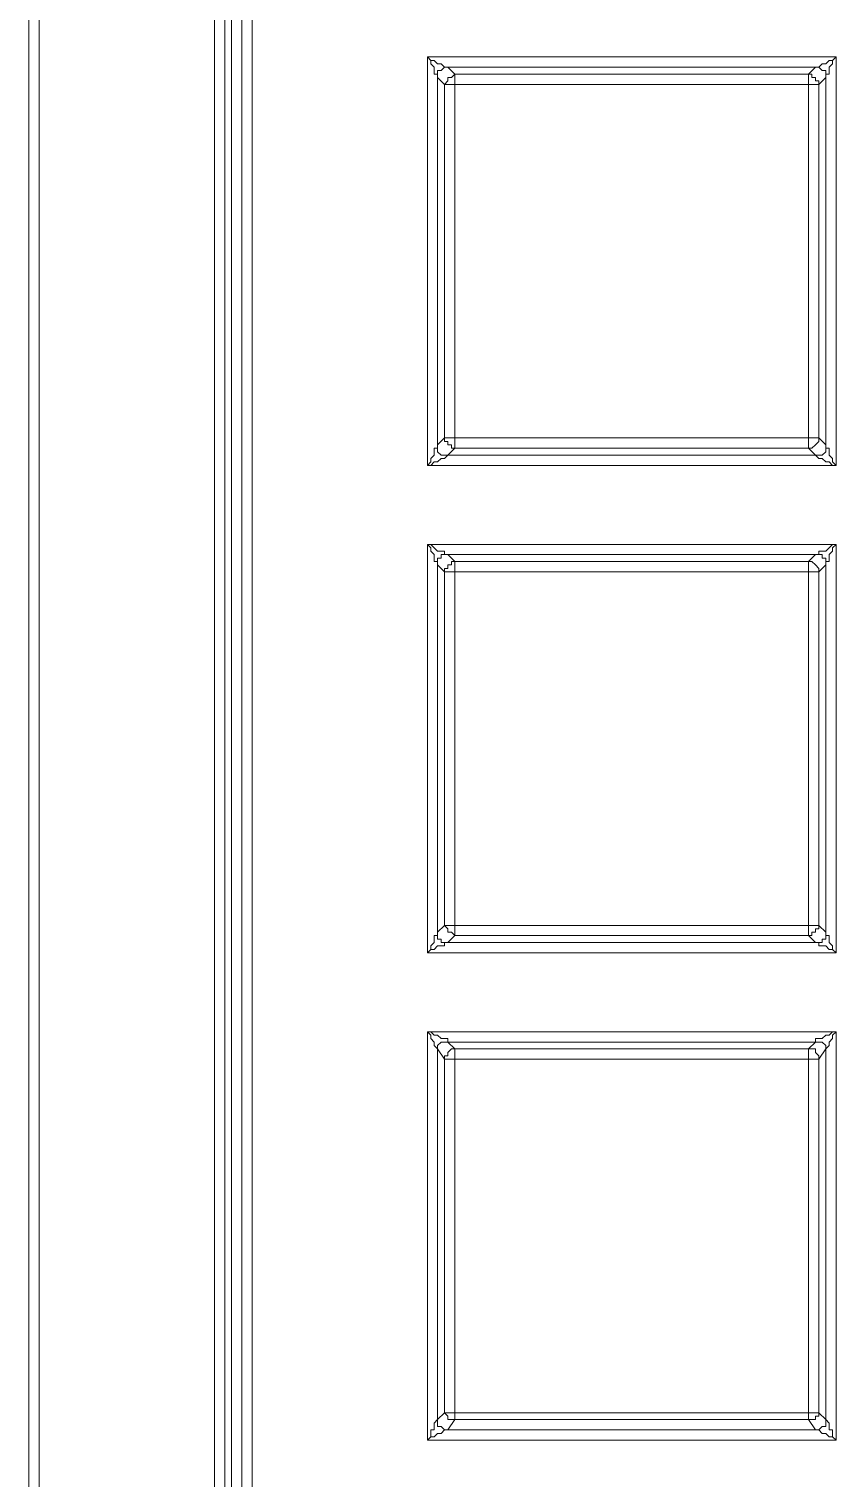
# Model space of a CAD drawing. Header units: centimetres. Extents: x -12.2 to 12.2, y -6.1 to 6.1.
# Drawn here: x -12.164 to -11.335, y 3.24 to 4.729 of the extents above; entities that cross this region are included whole.
import ezdxf

# ---------------------------------------------------------------- set-up
doc = ezdxf.new("R2010")
doc.units = ezdxf.units.CM
doc.header["$MEASUREMENT"] = 0
doc.layers.add('Camada 1', color=7, linetype='Continuous')

msp = doc.modelspace()

# ---------------------------------------------------------------- linework, layer by layer
at = {"layer": 'Camada 1', "lineweight": 9}
for points in [[(-12.16442, -5.8262), (-12.16442, -5.8262), (-12.16442, 5.81194), (-12.16442, 5.81194)], [(-12.15384, 5.81194), (-12.15384, 5.81194), (-12.15384, -5.8262), (-12.15384, -5.8262)], [(-11.97392, -5.8262), (-11.97392, -5.8262), (-11.97392, 5.81194), (-11.97392, 5.81194)], [(-11.96334, 5.81194), (-11.96334, 5.81194), (-11.96334, -5.8262), (-11.96334, -5.8262)], [(-11.95629, -5.8262), (-11.95629, -5.8262), (-11.95629, 5.81194), (-11.95629, 5.81194)], [(-11.9457, -5.79092), (-11.9457, -5.79092), (-11.9457, 5.77666), (-11.9457, 5.77666)], [(-11.93512, 5.77666), (-11.93512, 5.77666), (-11.93512, -5.79092), (-11.93512, -5.79092)], [(-11.7552, 4.70069), (-11.7552, 4.70069), (-11.3354, 4.70069), (-11.3354, 4.70069)], [(-11.7552, 4.28088), (-11.7552, 4.28088), (-11.7552, 4.70069), (-11.7552, 4.70069)], [(-11.3354, 4.70069), (-11.3354, 4.70069), (-11.3354, 4.28088), (-11.3354, 4.28088)], [(-11.74462, 4.67952), (-11.74462, 4.67952), (-11.74462, 4.30205), (-11.74462, 4.30205)], [(-11.73756, 4.67247), (-11.73756, 4.67247), (-11.74462, 4.67952), (-11.74462, 4.67952)], [(-11.35656, 4.6901), (-11.35656, 4.6901), (-11.73404, 4.6901), (-11.73404, 4.6901)], [(-11.73404, 4.6901), (-11.73404, 4.6901), (-11.72698, 4.68305), (-11.72698, 4.68305)], [(-11.72698, 4.68305), (-11.72698, 4.68305), (-11.36362, 4.68305), (-11.36362, 4.68305)], [(-11.36362, 4.68305), (-11.36362, 4.68305), (-11.35656, 4.6901), (-11.35656, 4.6901)], [(-11.34598, 4.67952), (-11.34598, 4.67952), (-11.35304, 4.67247), (-11.35304, 4.67247)], [(-11.34598, 4.30205), (-11.34598, 4.30205), (-11.34598, 4.67952), (-11.34598, 4.67952)], [(-11.73756, 4.3091), (-11.73756, 4.3091), (-11.73756, 4.67247), (-11.73756, 4.67247)], [(-11.72698, 4.67247), (-11.72698, 4.67247), (-11.72698, 4.3091), (-11.72698, 4.3091)], [(-11.36362, 4.67247), (-11.36362, 4.67247), (-11.72698, 4.67247), (-11.72698, 4.67247)], [(-11.36362, 4.3091), (-11.36362, 4.3091), (-11.36362, 4.67247), (-11.36362, 4.67247)], [(-11.35304, 4.67247), (-11.35304, 4.67247), (-11.35304, 4.3091), (-11.35304, 4.3091)], [(-11.74462, 4.30205), (-11.74462, 4.30205), (-11.73756, 4.3091), (-11.73756, 4.3091)], [(-11.72698, 4.3091), (-11.72698, 4.3091), (-11.36362, 4.3091), (-11.36362, 4.3091)], [(-11.35304, 4.3091), (-11.35304, 4.3091), (-11.34598, 4.30205), (-11.34598, 4.30205)], [(-11.72698, 4.29852), (-11.72698, 4.29852), (-11.73404, 4.29147), (-11.73404, 4.29147)], [(-11.73404, 4.29147), (-11.73404, 4.29147), (-11.35656, 4.29147), (-11.35656, 4.29147)], [(-11.36362, 4.29852), (-11.36362, 4.29852), (-11.72698, 4.29852), (-11.72698, 4.29852)], [(-11.35656, 4.29147), (-11.35656, 4.29147), (-11.36362, 4.29852), (-11.36362, 4.29852)], [(-11.3354, 4.28088), (-11.3354, 4.28088), (-11.7552, 4.28088), (-11.7552, 4.28088)], [(-11.7552, 4.19974), (-11.7552, 4.19974), (-11.3354, 4.19974), (-11.3354, 4.19974)], [(-11.7552, 3.77994), (-11.7552, 3.77994), (-11.7552, 4.19974), (-11.7552, 4.19974)], [(-11.3354, 4.19974), (-11.3354, 4.19974), (-11.3354, 3.77994), (-11.3354, 3.77994)], [(-11.35656, 4.18916), (-11.35656, 4.18916), (-11.73404, 4.18916), (-11.73404, 4.18916)], [(-11.73404, 4.18916), (-11.73404, 4.18916), (-11.72698, 4.18211), (-11.72698, 4.18211)], [(-11.36362, 4.18211), (-11.36362, 4.18211), (-11.35656, 4.18916), (-11.35656, 4.18916)], [(-11.74462, 4.17858), (-11.74462, 4.17858), (-11.74462, 3.80111), (-11.74462, 3.80111)], [(-11.73756, 4.17152), (-11.73756, 4.17152), (-11.74462, 4.17858), (-11.74462, 4.17858)], [(-11.73756, 3.80816), (-11.73756, 3.80816), (-11.73756, 4.17152), (-11.73756, 4.17152)], [(-11.72698, 4.18211), (-11.72698, 4.18211), (-11.36362, 4.18211), (-11.36362, 4.18211)], [(-11.36362, 4.17152), (-11.36362, 4.17152), (-11.72698, 4.17152), (-11.72698, 4.17152)], [(-11.72698, 4.17152), (-11.72698, 4.17152), (-11.72698, 3.80816), (-11.72698, 3.80816)], [(-11.36362, 3.80816), (-11.36362, 3.80816), (-11.36362, 4.17152), (-11.36362, 4.17152)], [(-11.34598, 4.17858), (-11.34598, 4.17858), (-11.35304, 4.17152), (-11.35304, 4.17152)], [(-11.35304, 4.17152), (-11.35304, 4.17152), (-11.35304, 3.80816), (-11.35304, 3.80816)], [(-11.34598, 3.80111), (-11.34598, 3.80111), (-11.34598, 4.17858), (-11.34598, 4.17858)], [(-11.74462, 3.80111), (-11.74462, 3.80111), (-11.73756, 3.80816), (-11.73756, 3.80816)], [(-11.72698, 3.79758), (-11.72698, 3.79758), (-11.73404, 3.79052), (-11.73404, 3.79052)], [(-11.72698, 3.80816), (-11.72698, 3.80816), (-11.36362, 3.80816), (-11.36362, 3.80816)], [(-11.36362, 3.79758), (-11.36362, 3.79758), (-11.72698, 3.79758), (-11.72698, 3.79758)], [(-11.35656, 3.79052), (-11.35656, 3.79052), (-11.36362, 3.79758), (-11.36362, 3.79758)], [(-11.35304, 3.80816), (-11.35304, 3.80816), (-11.34598, 3.80111), (-11.34598, 3.80111)], [(-11.73404, 3.79052), (-11.73404, 3.79052), (-11.35656, 3.79052), (-11.35656, 3.79052)], [(-11.3354, 3.77994), (-11.3354, 3.77994), (-11.7552, 3.77994), (-11.7552, 3.77994)], [(-11.7552, 3.6988), (-11.7552, 3.6988), (-11.3354, 3.6988), (-11.3354, 3.6988)], [(-11.7552, 3.27899), (-11.7552, 3.27899), (-11.7552, 3.6988), (-11.7552, 3.6988)], [(-11.3354, 3.6988), (-11.3354, 3.6988), (-11.3354, 3.27899), (-11.3354, 3.27899)], [(-11.74462, 3.68116), (-11.74462, 3.68116), (-11.74462, 3.30016), (-11.74462, 3.30016)], [(-11.73756, 3.67058), (-11.73756, 3.67058), (-11.74462, 3.68116), (-11.74462, 3.68116)], [(-11.35656, 3.68822), (-11.35656, 3.68822), (-11.73404, 3.68822), (-11.73404, 3.68822)], [(-11.73404, 3.68822), (-11.73404, 3.68822), (-11.72698, 3.68116), (-11.72698, 3.68116)], [(-11.72698, 3.68116), (-11.72698, 3.68116), (-11.36362, 3.68116), (-11.36362, 3.68116)], [(-11.36362, 3.68116), (-11.36362, 3.68116), (-11.35656, 3.68822), (-11.35656, 3.68822)], [(-11.34598, 3.68116), (-11.34598, 3.68116), (-11.35304, 3.67058), (-11.35304, 3.67058)], [(-11.34598, 3.30016), (-11.34598, 3.30016), (-11.34598, 3.68116), (-11.34598, 3.68116)], [(-11.73756, 3.30722), (-11.73756, 3.30722), (-11.73756, 3.67058), (-11.73756, 3.67058)], [(-11.72698, 3.67058), (-11.72698, 3.67058), (-11.72698, 3.30722), (-11.72698, 3.30722)], [(-11.36362, 3.67058), (-11.36362, 3.67058), (-11.72698, 3.67058), (-11.72698, 3.67058)], [(-11.36362, 3.30722), (-11.36362, 3.30722), (-11.36362, 3.67058), (-11.36362, 3.67058)], [(-11.35304, 3.67058), (-11.35304, 3.67058), (-11.35304, 3.30722), (-11.35304, 3.30722)], [(-11.74462, 3.30016), (-11.74462, 3.30016), (-11.73756, 3.30722), (-11.73756, 3.30722)], [(-11.72698, 3.30722), (-11.72698, 3.30722), (-11.36362, 3.30722), (-11.36362, 3.30722)], [(-11.35304, 3.30722), (-11.35304, 3.30722), (-11.34598, 3.30016), (-11.34598, 3.30016)], [(-11.72698, 3.30016), (-11.72698, 3.30016), (-11.73404, 3.28958), (-11.73404, 3.28958)], [(-11.36362, 3.30016), (-11.36362, 3.30016), (-11.72698, 3.30016), (-11.72698, 3.30016)], [(-11.35656, 3.28958), (-11.35656, 3.28958), (-11.36362, 3.30016), (-11.36362, 3.30016)], [(-11.3354, 3.27899), (-11.3354, 3.27899), (-11.7552, 3.27899), (-11.7552, 3.27899)], [(-11.73404, 3.28958), (-11.73404, 3.28958), (-11.35656, 3.28958), (-11.35656, 3.28958)]]:
    msp.add_open_spline(points, degree=3, dxfattribs=at)
for points, knots in [([(-11.74462, 4.67952), (-11.74462, 4.67952), (-11.74462, 4.67952), (-11.74462, 4.67952), (-11.74462, 4.67952), (-11.74462, 4.68305), (-11.74462, 4.68305), (-11.74462, 4.68305), (-11.74815, 4.68305), (-11.74815, 4.68305), (-11.74815, 4.68305), (-11.74815, 4.68658), (-11.74815, 4.68658), (-11.74815, 4.68658), (-11.74815, 4.6901), (-11.74815, 4.6901), (-11.74815, 4.6901), (-11.75167, 4.69363), (-11.75167, 4.69363), (-11.75167, 4.69363), (-11.75167, 4.69716), (-11.75167, 4.69716), (-11.75167, 4.69716), (-11.7552, 4.70069), (-11.7552, 4.70069)], [0, 0, 0, 0, 0.125, 0.125, 0.125, 0.25, 0.25, 0.25, 0.375, 0.375, 0.375, 0.5, 0.5, 0.5, 0.625, 0.625, 0.625, 0.75, 0.75, 0.75, 0.875, 0.875, 0.875, 1, 1, 1, 1]), ([(-11.7552, 4.70069), (-11.7552, 4.70069), (-11.75167, 4.69716), (-11.75167, 4.69716), (-11.75167, 4.69716), (-11.74815, 4.69716), (-11.74815, 4.69716), (-11.74815, 4.69716), (-11.74462, 4.69363), (-11.74462, 4.69363), (-11.74462, 4.69363), (-11.74109, 4.69363), (-11.74109, 4.69363), (-11.74109, 4.69363), (-11.73756, 4.6901), (-11.73756, 4.6901), (-11.73756, 4.6901), (-11.73404, 4.6901), (-11.73404, 4.6901)], [0, 0, 0, 0, 0.1666667, 0.1666667, 0.1666667, 0.3333333, 0.3333333, 0.3333333, 0.5, 0.5, 0.5, 0.6666667, 0.6666667, 0.6666667, 0.8333333, 0.8333333, 0.8333333, 1, 1, 1, 1]), ([(-11.35656, 4.6901), (-11.35656, 4.6901), (-11.35656, 4.6901), (-11.35656, 4.6901), (-11.35656, 4.6901), (-11.35304, 4.6901), (-11.35304, 4.6901), (-11.35304, 4.6901), (-11.34951, 4.69363), (-11.34951, 4.69363), (-11.34951, 4.69363), (-11.34598, 4.69363), (-11.34598, 4.69363), (-11.34598, 4.69363), (-11.34245, 4.69716), (-11.34245, 4.69716), (-11.34245, 4.69716), (-11.33892, 4.69716), (-11.33892, 4.69716), (-11.33892, 4.69716), (-11.3354, 4.70069), (-11.3354, 4.70069)], [0, 0, 0, 0, 0.1428571, 0.1428571, 0.1428571, 0.2857143, 0.2857143, 0.2857143, 0.4285714, 0.4285714, 0.4285714, 0.5714286, 0.5714286, 0.5714286, 0.7142857, 0.7142857, 0.7142857, 0.8571429, 0.8571429, 0.8571429, 1, 1, 1, 1]), ([(-11.3354, 4.70069), (-11.3354, 4.70069), (-11.33892, 4.69716), (-11.33892, 4.69716), (-11.33892, 4.69716), (-11.33892, 4.69363), (-11.33892, 4.69363), (-11.33892, 4.69363), (-11.34245, 4.6901), (-11.34245, 4.6901), (-11.34245, 4.6901), (-11.34245, 4.68658), (-11.34245, 4.68658), (-11.34245, 4.68658), (-11.34245, 4.68305), (-11.34245, 4.68305), (-11.34245, 4.68305), (-11.34598, 4.68305), (-11.34598, 4.68305), (-11.34598, 4.68305), (-11.34598, 4.67952), (-11.34598, 4.67952)], [0, 0, 0, 0, 0.1428571, 0.1428571, 0.1428571, 0.2857143, 0.2857143, 0.2857143, 0.4285714, 0.4285714, 0.4285714, 0.5714286, 0.5714286, 0.5714286, 0.7142857, 0.7142857, 0.7142857, 0.8571429, 0.8571429, 0.8571429, 1, 1, 1, 1]), ([(-11.74462, 4.67952), (-11.74462, 4.67952), (-11.74462, 4.68305), (-11.74462, 4.68305), (-11.74462, 4.68305), (-11.74462, 4.68658), (-11.74462, 4.68658), (-11.74462, 4.68658), (-11.74109, 4.68658), (-11.74109, 4.68658), (-11.74109, 4.68658), (-11.73756, 4.6901), (-11.73756, 4.6901), (-11.73756, 4.6901), (-11.73404, 4.6901), (-11.73404, 4.6901)], [0, 0, 0, 0, 0.2, 0.2, 0.2, 0.4, 0.4, 0.4, 0.6, 0.6, 0.6, 0.8, 0.8, 0.8, 1, 1, 1, 1]), ([(-11.73756, 4.67247), (-11.73756, 4.67247), (-11.73756, 4.67247), (-11.73756, 4.67247), (-11.73756, 4.67247), (-11.73404, 4.67599), (-11.73404, 4.67599), (-11.73404, 4.67599), (-11.73404, 4.67952), (-11.73404, 4.67952), (-11.73404, 4.67952), (-11.73051, 4.67952), (-11.73051, 4.67952), (-11.73051, 4.67952), (-11.72698, 4.68305), (-11.72698, 4.68305)], [0, 0, 0, 0, 0.2, 0.2, 0.2, 0.4, 0.4, 0.4, 0.6, 0.6, 0.6, 0.8, 0.8, 0.8, 1, 1, 1, 1]), ([(-11.72698, 4.67247), (-11.72698, 4.67247), (-11.72698, 4.67247), (-11.72698, 4.67247), (-11.72698, 4.67247), (-11.72698, 4.67599), (-11.72698, 4.67599), (-11.72698, 4.67599), (-11.72698, 4.67952), (-11.72698, 4.67952), (-11.72698, 4.67952), (-11.72698, 4.68305), (-11.72698, 4.68305)], [0, 0, 0, 0, 0.25, 0.25, 0.25, 0.5, 0.5, 0.5, 0.75, 0.75, 0.75, 1, 1, 1, 1]), ([(-11.35304, 4.67247), (-11.35304, 4.67247), (-11.35304, 4.67247), (-11.35304, 4.67247), (-11.35304, 4.67247), (-11.35304, 4.67599), (-11.35304, 4.67599), (-11.35304, 4.67599), (-11.35656, 4.67599), (-11.35656, 4.67599), (-11.35656, 4.67599), (-11.35656, 4.67952), (-11.35656, 4.67952), (-11.35656, 4.67952), (-11.36009, 4.67952), (-11.36009, 4.67952), (-11.36009, 4.67952), (-11.36009, 4.68305), (-11.36009, 4.68305), (-11.36009, 4.68305), (-11.36362, 4.68305), (-11.36362, 4.68305)], [0, 0, 0, 0, 0.1428571, 0.1428571, 0.1428571, 0.2857143, 0.2857143, 0.2857143, 0.4285714, 0.4285714, 0.4285714, 0.5714286, 0.5714286, 0.5714286, 0.7142857, 0.7142857, 0.7142857, 0.8571429, 0.8571429, 0.8571429, 1, 1, 1, 1]), ([(-11.36362, 4.67247), (-11.36362, 4.67247), (-11.36362, 4.67247), (-11.36362, 4.67247), (-11.36362, 4.67247), (-11.36362, 4.67599), (-11.36362, 4.67599), (-11.36362, 4.67599), (-11.36362, 4.67952), (-11.36362, 4.67952), (-11.36362, 4.67952), (-11.36362, 4.68305), (-11.36362, 4.68305)], [0, 0, 0, 0, 0.25, 0.25, 0.25, 0.5, 0.5, 0.5, 0.75, 0.75, 0.75, 1, 1, 1, 1]), ([(-11.34598, 4.67952), (-11.34598, 4.67952), (-11.34598, 4.68305), (-11.34598, 4.68305), (-11.34598, 4.68305), (-11.34598, 4.68658), (-11.34598, 4.68658), (-11.34598, 4.68658), (-11.34951, 4.68658), (-11.34951, 4.68658), (-11.34951, 4.68658), (-11.35304, 4.6901), (-11.35304, 4.6901), (-11.35304, 4.6901), (-11.35656, 4.6901), (-11.35656, 4.6901)], [0, 0, 0, 0, 0.2, 0.2, 0.2, 0.4, 0.4, 0.4, 0.6, 0.6, 0.6, 0.8, 0.8, 0.8, 1, 1, 1, 1]), ([(-11.73756, 4.67247), (-11.73756, 4.67247), (-11.73756, 4.67247), (-11.73756, 4.67247), (-11.73756, 4.67247), (-11.73404, 4.67247), (-11.73404, 4.67247), (-11.73404, 4.67247), (-11.73051, 4.67247), (-11.73051, 4.67247), (-11.73051, 4.67247), (-11.72698, 4.67247), (-11.72698, 4.67247)], [0, 0, 0, 0, 0.25, 0.25, 0.25, 0.5, 0.5, 0.5, 0.75, 0.75, 0.75, 1, 1, 1, 1]), ([(-11.36362, 4.67247), (-11.36362, 4.67247), (-11.36009, 4.67247), (-11.36009, 4.67247), (-11.36009, 4.67247), (-11.35656, 4.67247), (-11.35656, 4.67247), (-11.35656, 4.67247), (-11.35304, 4.67247), (-11.35304, 4.67247)], [0, 0, 0, 0, 0.3333333, 0.3333333, 0.3333333, 0.6666667, 0.6666667, 0.6666667, 1, 1, 1, 1]), ([(-11.73756, 4.3091), (-11.73756, 4.3091), (-11.73756, 4.30558), (-11.73756, 4.30558), (-11.73756, 4.30558), (-11.73404, 4.30558), (-11.73404, 4.30558), (-11.73404, 4.30558), (-11.73404, 4.30205), (-11.73404, 4.30205), (-11.73404, 4.30205), (-11.73051, 4.30205), (-11.73051, 4.30205), (-11.73051, 4.30205), (-11.73051, 4.29852), (-11.73051, 4.29852), (-11.73051, 4.29852), (-11.72698, 4.29852), (-11.72698, 4.29852)], [0, 0, 0, 0, 0.1666667, 0.1666667, 0.1666667, 0.3333333, 0.3333333, 0.3333333, 0.5, 0.5, 0.5, 0.6666667, 0.6666667, 0.6666667, 0.8333333, 0.8333333, 0.8333333, 1, 1, 1, 1]), ([(-11.73756, 4.3091), (-11.73756, 4.3091), (-11.73756, 4.3091), (-11.73756, 4.3091), (-11.73756, 4.3091), (-11.73404, 4.3091), (-11.73404, 4.3091), (-11.73404, 4.3091), (-11.73051, 4.3091), (-11.73051, 4.3091), (-11.73051, 4.3091), (-11.72698, 4.3091), (-11.72698, 4.3091)], [0, 0, 0, 0, 0.25, 0.25, 0.25, 0.5, 0.5, 0.5, 0.75, 0.75, 0.75, 1, 1, 1, 1]), ([(-11.72698, 4.29852), (-11.72698, 4.29852), (-11.72698, 4.29852), (-11.72698, 4.29852), (-11.72698, 4.29852), (-11.72698, 4.30205), (-11.72698, 4.30205), (-11.72698, 4.30205), (-11.72698, 4.30558), (-11.72698, 4.30558), (-11.72698, 4.30558), (-11.72698, 4.3091), (-11.72698, 4.3091)], [0, 0, 0, 0, 0.25, 0.25, 0.25, 0.5, 0.5, 0.5, 0.75, 0.75, 0.75, 1, 1, 1, 1]), ([(-11.36362, 4.29852), (-11.36362, 4.29852), (-11.36009, 4.29852), (-11.36009, 4.29852), (-11.36009, 4.29852), (-11.35656, 4.30205), (-11.35656, 4.30205), (-11.35656, 4.30205), (-11.35304, 4.30558), (-11.35304, 4.30558), (-11.35304, 4.30558), (-11.35304, 4.3091), (-11.35304, 4.3091)], [0, 0, 0, 0, 0.25, 0.25, 0.25, 0.5, 0.5, 0.5, 0.75, 0.75, 0.75, 1, 1, 1, 1]), ([(-11.36362, 4.29852), (-11.36362, 4.29852), (-11.36362, 4.29852), (-11.36362, 4.29852), (-11.36362, 4.29852), (-11.36362, 4.30205), (-11.36362, 4.30205), (-11.36362, 4.30205), (-11.36362, 4.30558), (-11.36362, 4.30558), (-11.36362, 4.30558), (-11.36362, 4.3091), (-11.36362, 4.3091)], [0, 0, 0, 0, 0.25, 0.25, 0.25, 0.5, 0.5, 0.5, 0.75, 0.75, 0.75, 1, 1, 1, 1]), ([(-11.36362, 4.3091), (-11.36362, 4.3091), (-11.36009, 4.3091), (-11.36009, 4.3091), (-11.36009, 4.3091), (-11.35656, 4.3091), (-11.35656, 4.3091), (-11.35656, 4.3091), (-11.35304, 4.3091), (-11.35304, 4.3091)], [0, 0, 0, 0, 0.3333333, 0.3333333, 0.3333333, 0.6666667, 0.6666667, 0.6666667, 1, 1, 1, 1]), ([(-11.7552, 4.28088), (-11.7552, 4.28088), (-11.75167, 4.28441), (-11.75167, 4.28441), (-11.75167, 4.28441), (-11.75167, 4.28794), (-11.75167, 4.28794), (-11.75167, 4.28794), (-11.74815, 4.29147), (-11.74815, 4.29147), (-11.74815, 4.29147), (-11.74815, 4.29499), (-11.74815, 4.29499), (-11.74815, 4.29499), (-11.74815, 4.29852), (-11.74815, 4.29852), (-11.74815, 4.29852), (-11.74462, 4.29852), (-11.74462, 4.29852), (-11.74462, 4.29852), (-11.74462, 4.30205), (-11.74462, 4.30205)], [0, 0, 0, 0, 0.1428571, 0.1428571, 0.1428571, 0.2857143, 0.2857143, 0.2857143, 0.4285714, 0.4285714, 0.4285714, 0.5714286, 0.5714286, 0.5714286, 0.7142857, 0.7142857, 0.7142857, 0.8571429, 0.8571429, 0.8571429, 1, 1, 1, 1]), ([(-11.73404, 4.29147), (-11.73404, 4.29147), (-11.73404, 4.29147), (-11.73404, 4.29147), (-11.73404, 4.29147), (-11.73756, 4.28794), (-11.73756, 4.28794), (-11.73756, 4.28794), (-11.74109, 4.28794), (-11.74109, 4.28794), (-11.74109, 4.28794), (-11.74462, 4.28441), (-11.74462, 4.28441), (-11.74462, 4.28441), (-11.74815, 4.28441), (-11.74815, 4.28441), (-11.74815, 4.28441), (-11.75167, 4.28088), (-11.75167, 4.28088), (-11.75167, 4.28088), (-11.7552, 4.28088), (-11.7552, 4.28088)], [0, 0, 0, 0, 0.1428571, 0.1428571, 0.1428571, 0.2857143, 0.2857143, 0.2857143, 0.4285714, 0.4285714, 0.4285714, 0.5714286, 0.5714286, 0.5714286, 0.7142857, 0.7142857, 0.7142857, 0.8571429, 0.8571429, 0.8571429, 1, 1, 1, 1]), ([(-11.74462, 4.30205), (-11.74462, 4.30205), (-11.74462, 4.29852), (-11.74462, 4.29852), (-11.74462, 4.29852), (-11.74462, 4.29499), (-11.74462, 4.29499), (-11.74462, 4.29499), (-11.74109, 4.29147), (-11.74109, 4.29147), (-11.74109, 4.29147), (-11.73756, 4.29147), (-11.73756, 4.29147), (-11.73756, 4.29147), (-11.73404, 4.29147), (-11.73404, 4.29147)], [0, 0, 0, 0, 0.2, 0.2, 0.2, 0.4, 0.4, 0.4, 0.6, 0.6, 0.6, 0.8, 0.8, 0.8, 1, 1, 1, 1]), ([(-11.35656, 4.29147), (-11.35656, 4.29147), (-11.35304, 4.29147), (-11.35304, 4.29147), (-11.35304, 4.29147), (-11.34951, 4.29147), (-11.34951, 4.29147), (-11.34951, 4.29147), (-11.34598, 4.29499), (-11.34598, 4.29499), (-11.34598, 4.29499), (-11.34598, 4.29852), (-11.34598, 4.29852), (-11.34598, 4.29852), (-11.34598, 4.30205), (-11.34598, 4.30205)], [0, 0, 0, 0, 0.2, 0.2, 0.2, 0.4, 0.4, 0.4, 0.6, 0.6, 0.6, 0.8, 0.8, 0.8, 1, 1, 1, 1]), ([(-11.3354, 4.28088), (-11.3354, 4.28088), (-11.33892, 4.28088), (-11.33892, 4.28088), (-11.33892, 4.28088), (-11.34245, 4.28441), (-11.34245, 4.28441), (-11.34245, 4.28441), (-11.34598, 4.28441), (-11.34598, 4.28441), (-11.34598, 4.28441), (-11.34951, 4.28794), (-11.34951, 4.28794), (-11.34951, 4.28794), (-11.35304, 4.28794), (-11.35304, 4.28794), (-11.35304, 4.28794), (-11.35656, 4.29147), (-11.35656, 4.29147)], [0, 0, 0, 0, 0.1666667, 0.1666667, 0.1666667, 0.3333333, 0.3333333, 0.3333333, 0.5, 0.5, 0.5, 0.6666667, 0.6666667, 0.6666667, 0.8333333, 0.8333333, 0.8333333, 1, 1, 1, 1]), ([(-11.34598, 4.30205), (-11.34598, 4.30205), (-11.34598, 4.29852), (-11.34598, 4.29852), (-11.34598, 4.29852), (-11.34245, 4.29852), (-11.34245, 4.29852), (-11.34245, 4.29852), (-11.34245, 4.29499), (-11.34245, 4.29499), (-11.34245, 4.29499), (-11.34245, 4.29147), (-11.34245, 4.29147), (-11.34245, 4.29147), (-11.33892, 4.28794), (-11.33892, 4.28794), (-11.33892, 4.28794), (-11.33892, 4.28441), (-11.33892, 4.28441), (-11.33892, 4.28441), (-11.3354, 4.28088), (-11.3354, 4.28088)], [0, 0, 0, 0, 0.1428571, 0.1428571, 0.1428571, 0.2857143, 0.2857143, 0.2857143, 0.4285714, 0.4285714, 0.4285714, 0.5714286, 0.5714286, 0.5714286, 0.7142857, 0.7142857, 0.7142857, 0.8571429, 0.8571429, 0.8571429, 1, 1, 1, 1]), ([(-11.74462, 4.17858), (-11.74462, 4.17858), (-11.74462, 4.18211), (-11.74462, 4.18211), (-11.74462, 4.18211), (-11.74815, 4.18211), (-11.74815, 4.18211), (-11.74815, 4.18211), (-11.74815, 4.18563), (-11.74815, 4.18563), (-11.74815, 4.18563), (-11.74815, 4.18916), (-11.74815, 4.18916), (-11.74815, 4.18916), (-11.75167, 4.19269), (-11.75167, 4.19269), (-11.75167, 4.19269), (-11.75167, 4.19622), (-11.75167, 4.19622), (-11.75167, 4.19622), (-11.7552, 4.19974), (-11.7552, 4.19974)], [0, 0, 0, 0, 0.1428571, 0.1428571, 0.1428571, 0.2857143, 0.2857143, 0.2857143, 0.4285714, 0.4285714, 0.4285714, 0.5714286, 0.5714286, 0.5714286, 0.7142857, 0.7142857, 0.7142857, 0.8571429, 0.8571429, 0.8571429, 1, 1, 1, 1]), ([(-11.7552, 4.19974), (-11.7552, 4.19974), (-11.75167, 4.19974), (-11.75167, 4.19974), (-11.75167, 4.19974), (-11.74815, 4.19622), (-11.74815, 4.19622), (-11.74815, 4.19622), (-11.74462, 4.19269), (-11.74462, 4.19269), (-11.74462, 4.19269), (-11.74109, 4.19269), (-11.74109, 4.19269), (-11.74109, 4.19269), (-11.73756, 4.19269), (-11.73756, 4.19269), (-11.73756, 4.19269), (-11.73756, 4.18916), (-11.73756, 4.18916), (-11.73756, 4.18916), (-11.73404, 4.18916), (-11.73404, 4.18916)], [0, 0, 0, 0, 0.1428571, 0.1428571, 0.1428571, 0.2857143, 0.2857143, 0.2857143, 0.4285714, 0.4285714, 0.4285714, 0.5714286, 0.5714286, 0.5714286, 0.7142857, 0.7142857, 0.7142857, 0.8571429, 0.8571429, 0.8571429, 1, 1, 1, 1]), ([(-11.35656, 4.18916), (-11.35656, 4.18916), (-11.35656, 4.18916), (-11.35656, 4.18916), (-11.35656, 4.18916), (-11.35304, 4.18916), (-11.35304, 4.18916), (-11.35304, 4.18916), (-11.35304, 4.19269), (-11.35304, 4.19269), (-11.35304, 4.19269), (-11.34951, 4.19269), (-11.34951, 4.19269), (-11.34951, 4.19269), (-11.34598, 4.19269), (-11.34598, 4.19269), (-11.34598, 4.19269), (-11.34245, 4.19622), (-11.34245, 4.19622), (-11.34245, 4.19622), (-11.33892, 4.19974), (-11.33892, 4.19974), (-11.33892, 4.19974), (-11.3354, 4.19974), (-11.3354, 4.19974)], [0, 0, 0, 0, 0.125, 0.125, 0.125, 0.25, 0.25, 0.25, 0.375, 0.375, 0.375, 0.5, 0.5, 0.5, 0.625, 0.625, 0.625, 0.75, 0.75, 0.75, 0.875, 0.875, 0.875, 1, 1, 1, 1]), ([(-11.3354, 4.19974), (-11.3354, 4.19974), (-11.33892, 4.19622), (-11.33892, 4.19622), (-11.33892, 4.19622), (-11.33892, 4.19269), (-11.33892, 4.19269), (-11.33892, 4.19269), (-11.34245, 4.18916), (-11.34245, 4.18916), (-11.34245, 4.18916), (-11.34245, 4.18563), (-11.34245, 4.18563), (-11.34245, 4.18563), (-11.34245, 4.18211), (-11.34245, 4.18211), (-11.34245, 4.18211), (-11.34598, 4.18211), (-11.34598, 4.18211), (-11.34598, 4.18211), (-11.34598, 4.17858), (-11.34598, 4.17858)], [0, 0, 0, 0, 0.1428571, 0.1428571, 0.1428571, 0.2857143, 0.2857143, 0.2857143, 0.4285714, 0.4285714, 0.4285714, 0.5714286, 0.5714286, 0.5714286, 0.7142857, 0.7142857, 0.7142857, 0.8571429, 0.8571429, 0.8571429, 1, 1, 1, 1]), ([(-11.74462, 4.17858), (-11.74462, 4.17858), (-11.74462, 4.18211), (-11.74462, 4.18211), (-11.74462, 4.18211), (-11.74462, 4.18563), (-11.74462, 4.18563), (-11.74462, 4.18563), (-11.74109, 4.18563), (-11.74109, 4.18563), (-11.74109, 4.18563), (-11.74109, 4.18916), (-11.74109, 4.18916), (-11.74109, 4.18916), (-11.73756, 4.18916), (-11.73756, 4.18916), (-11.73756, 4.18916), (-11.73404, 4.18916), (-11.73404, 4.18916)], [0, 0, 0, 0, 0.1666667, 0.1666667, 0.1666667, 0.3333333, 0.3333333, 0.3333333, 0.5, 0.5, 0.5, 0.6666667, 0.6666667, 0.6666667, 0.8333333, 0.8333333, 0.8333333, 1, 1, 1, 1]), ([(-11.34598, 4.17858), (-11.34598, 4.17858), (-11.34598, 4.18211), (-11.34598, 4.18211), (-11.34598, 4.18211), (-11.34598, 4.18563), (-11.34598, 4.18563), (-11.34598, 4.18563), (-11.34951, 4.18563), (-11.34951, 4.18563), (-11.34951, 4.18563), (-11.34951, 4.18916), (-11.34951, 4.18916), (-11.34951, 4.18916), (-11.35304, 4.18916), (-11.35304, 4.18916), (-11.35304, 4.18916), (-11.35656, 4.18916), (-11.35656, 4.18916)], [0, 0, 0, 0, 0.1666667, 0.1666667, 0.1666667, 0.3333333, 0.3333333, 0.3333333, 0.5, 0.5, 0.5, 0.6666667, 0.6666667, 0.6666667, 0.8333333, 0.8333333, 0.8333333, 1, 1, 1, 1]), ([(-11.73756, 4.17152), (-11.73756, 4.17152), (-11.73756, 4.17505), (-11.73756, 4.17505), (-11.73756, 4.17505), (-11.73404, 4.17505), (-11.73404, 4.17505), (-11.73404, 4.17505), (-11.73404, 4.17858), (-11.73404, 4.17858), (-11.73404, 4.17858), (-11.73051, 4.17858), (-11.73051, 4.17858), (-11.73051, 4.17858), (-11.73051, 4.18211), (-11.73051, 4.18211), (-11.73051, 4.18211), (-11.72698, 4.18211), (-11.72698, 4.18211)], [0, 0, 0, 0, 0.1666667, 0.1666667, 0.1666667, 0.3333333, 0.3333333, 0.3333333, 0.5, 0.5, 0.5, 0.6666667, 0.6666667, 0.6666667, 0.8333333, 0.8333333, 0.8333333, 1, 1, 1, 1]), ([(-11.73756, 4.17152), (-11.73756, 4.17152), (-11.73756, 4.17152), (-11.73756, 4.17152), (-11.73756, 4.17152), (-11.73404, 4.17152), (-11.73404, 4.17152), (-11.73404, 4.17152), (-11.73051, 4.17152), (-11.73051, 4.17152), (-11.73051, 4.17152), (-11.72698, 4.17152), (-11.72698, 4.17152)], [0, 0, 0, 0, 0.25, 0.25, 0.25, 0.5, 0.5, 0.5, 0.75, 0.75, 0.75, 1, 1, 1, 1]), ([(-11.72698, 4.17152), (-11.72698, 4.17152), (-11.72698, 4.17505), (-11.72698, 4.17505), (-11.72698, 4.17505), (-11.72698, 4.17858), (-11.72698, 4.17858), (-11.72698, 4.17858), (-11.72698, 4.18211), (-11.72698, 4.18211)], [0, 0, 0, 0, 0.3333333, 0.3333333, 0.3333333, 0.6666667, 0.6666667, 0.6666667, 1, 1, 1, 1]), ([(-11.35304, 4.17152), (-11.35304, 4.17152), (-11.35304, 4.17505), (-11.35304, 4.17505), (-11.35304, 4.17505), (-11.35656, 4.17858), (-11.35656, 4.17858), (-11.35656, 4.17858), (-11.36009, 4.18211), (-11.36009, 4.18211), (-11.36009, 4.18211), (-11.36362, 4.18211), (-11.36362, 4.18211)], [0, 0, 0, 0, 0.25, 0.25, 0.25, 0.5, 0.5, 0.5, 0.75, 0.75, 0.75, 1, 1, 1, 1]), ([(-11.36362, 4.17152), (-11.36362, 4.17152), (-11.36362, 4.17505), (-11.36362, 4.17505), (-11.36362, 4.17505), (-11.36362, 4.17858), (-11.36362, 4.17858), (-11.36362, 4.17858), (-11.36362, 4.18211), (-11.36362, 4.18211)], [0, 0, 0, 0, 0.3333333, 0.3333333, 0.3333333, 0.6666667, 0.6666667, 0.6666667, 1, 1, 1, 1]), ([(-11.36362, 4.17152), (-11.36362, 4.17152), (-11.36009, 4.17152), (-11.36009, 4.17152), (-11.36009, 4.17152), (-11.35656, 4.17152), (-11.35656, 4.17152), (-11.35656, 4.17152), (-11.35304, 4.17152), (-11.35304, 4.17152)], [0, 0, 0, 0, 0.3333333, 0.3333333, 0.3333333, 0.6666667, 0.6666667, 0.6666667, 1, 1, 1, 1]), ([(-11.7552, 3.77994), (-11.7552, 3.77994), (-11.75167, 3.78347), (-11.75167, 3.78347), (-11.75167, 3.78347), (-11.75167, 3.78699), (-11.75167, 3.78699), (-11.75167, 3.78699), (-11.74815, 3.79052), (-11.74815, 3.79052), (-11.74815, 3.79052), (-11.74815, 3.79405), (-11.74815, 3.79405), (-11.74815, 3.79405), (-11.74815, 3.79758), (-11.74815, 3.79758), (-11.74815, 3.79758), (-11.74462, 3.79758), (-11.74462, 3.79758), (-11.74462, 3.79758), (-11.74462, 3.80111), (-11.74462, 3.80111)], [0, 0, 0, 0, 0.1428571, 0.1428571, 0.1428571, 0.2857143, 0.2857143, 0.2857143, 0.4285714, 0.4285714, 0.4285714, 0.5714286, 0.5714286, 0.5714286, 0.7142857, 0.7142857, 0.7142857, 0.8571429, 0.8571429, 0.8571429, 1, 1, 1, 1]), ([(-11.74462, 3.80111), (-11.74462, 3.80111), (-11.74462, 3.79758), (-11.74462, 3.79758), (-11.74462, 3.79758), (-11.74462, 3.79405), (-11.74462, 3.79405), (-11.74462, 3.79405), (-11.74109, 3.79405), (-11.74109, 3.79405), (-11.74109, 3.79405), (-11.74109, 3.79052), (-11.74109, 3.79052), (-11.74109, 3.79052), (-11.73756, 3.79052), (-11.73756, 3.79052), (-11.73756, 3.79052), (-11.73404, 3.79052), (-11.73404, 3.79052)], [0, 0, 0, 0, 0.1666667, 0.1666667, 0.1666667, 0.3333333, 0.3333333, 0.3333333, 0.5, 0.5, 0.5, 0.6666667, 0.6666667, 0.6666667, 0.8333333, 0.8333333, 0.8333333, 1, 1, 1, 1]), ([(-11.73756, 3.80816), (-11.73756, 3.80816), (-11.73756, 3.80816), (-11.73756, 3.80816), (-11.73756, 3.80816), (-11.73404, 3.80463), (-11.73404, 3.80463), (-11.73404, 3.80463), (-11.73404, 3.80111), (-11.73404, 3.80111), (-11.73404, 3.80111), (-11.73051, 3.80111), (-11.73051, 3.80111), (-11.73051, 3.80111), (-11.72698, 3.79758), (-11.72698, 3.79758)], [0, 0, 0, 0, 0.2, 0.2, 0.2, 0.4, 0.4, 0.4, 0.6, 0.6, 0.6, 0.8, 0.8, 0.8, 1, 1, 1, 1]), ([(-11.73756, 3.80816), (-11.73756, 3.80816), (-11.73756, 3.80816), (-11.73756, 3.80816), (-11.73756, 3.80816), (-11.73404, 3.80816), (-11.73404, 3.80816), (-11.73404, 3.80816), (-11.73051, 3.80816), (-11.73051, 3.80816), (-11.73051, 3.80816), (-11.72698, 3.80816), (-11.72698, 3.80816)], [0, 0, 0, 0, 0.25, 0.25, 0.25, 0.5, 0.5, 0.5, 0.75, 0.75, 0.75, 1, 1, 1, 1]), ([(-11.72698, 3.79758), (-11.72698, 3.79758), (-11.72698, 3.79758), (-11.72698, 3.79758), (-11.72698, 3.79758), (-11.72698, 3.80111), (-11.72698, 3.80111), (-11.72698, 3.80111), (-11.72698, 3.80463), (-11.72698, 3.80463), (-11.72698, 3.80463), (-11.72698, 3.80816), (-11.72698, 3.80816)], [0, 0, 0, 0, 0.25, 0.25, 0.25, 0.5, 0.5, 0.5, 0.75, 0.75, 0.75, 1, 1, 1, 1]), ([(-11.36362, 3.79758), (-11.36362, 3.79758), (-11.36009, 3.79758), (-11.36009, 3.79758), (-11.36009, 3.79758), (-11.36009, 3.80111), (-11.36009, 3.80111), (-11.36009, 3.80111), (-11.35656, 3.80111), (-11.35656, 3.80111), (-11.35656, 3.80111), (-11.35656, 3.80463), (-11.35656, 3.80463), (-11.35656, 3.80463), (-11.35304, 3.80463), (-11.35304, 3.80463), (-11.35304, 3.80463), (-11.35304, 3.80816), (-11.35304, 3.80816)], [0, 0, 0, 0, 0.1666667, 0.1666667, 0.1666667, 0.3333333, 0.3333333, 0.3333333, 0.5, 0.5, 0.5, 0.6666667, 0.6666667, 0.6666667, 0.8333333, 0.8333333, 0.8333333, 1, 1, 1, 1]), ([(-11.36362, 3.79758), (-11.36362, 3.79758), (-11.36362, 3.79758), (-11.36362, 3.79758), (-11.36362, 3.79758), (-11.36362, 3.80111), (-11.36362, 3.80111), (-11.36362, 3.80111), (-11.36362, 3.80463), (-11.36362, 3.80463), (-11.36362, 3.80463), (-11.36362, 3.80816), (-11.36362, 3.80816)], [0, 0, 0, 0, 0.25, 0.25, 0.25, 0.5, 0.5, 0.5, 0.75, 0.75, 0.75, 1, 1, 1, 1]), ([(-11.36362, 3.80816), (-11.36362, 3.80816), (-11.36009, 3.80816), (-11.36009, 3.80816), (-11.36009, 3.80816), (-11.35656, 3.80816), (-11.35656, 3.80816), (-11.35656, 3.80816), (-11.35304, 3.80816), (-11.35304, 3.80816)], [0, 0, 0, 0, 0.3333333, 0.3333333, 0.3333333, 0.6666667, 0.6666667, 0.6666667, 1, 1, 1, 1]), ([(-11.35656, 3.79052), (-11.35656, 3.79052), (-11.35304, 3.79052), (-11.35304, 3.79052), (-11.35304, 3.79052), (-11.34951, 3.79052), (-11.34951, 3.79052), (-11.34951, 3.79052), (-11.34951, 3.79405), (-11.34951, 3.79405), (-11.34951, 3.79405), (-11.34598, 3.79405), (-11.34598, 3.79405), (-11.34598, 3.79405), (-11.34598, 3.79758), (-11.34598, 3.79758), (-11.34598, 3.79758), (-11.34598, 3.80111), (-11.34598, 3.80111)], [0, 0, 0, 0, 0.1666667, 0.1666667, 0.1666667, 0.3333333, 0.3333333, 0.3333333, 0.5, 0.5, 0.5, 0.6666667, 0.6666667, 0.6666667, 0.8333333, 0.8333333, 0.8333333, 1, 1, 1, 1]), ([(-11.34598, 3.80111), (-11.34598, 3.80111), (-11.34598, 3.80111), (-11.34598, 3.80111), (-11.34598, 3.80111), (-11.34598, 3.79758), (-11.34598, 3.79758), (-11.34598, 3.79758), (-11.34245, 3.79758), (-11.34245, 3.79758), (-11.34245, 3.79758), (-11.34245, 3.79405), (-11.34245, 3.79405), (-11.34245, 3.79405), (-11.34245, 3.79052), (-11.34245, 3.79052), (-11.34245, 3.79052), (-11.33892, 3.78699), (-11.33892, 3.78699), (-11.33892, 3.78699), (-11.33892, 3.78347), (-11.33892, 3.78347), (-11.33892, 3.78347), (-11.3354, 3.77994), (-11.3354, 3.77994)], [0, 0, 0, 0, 0.125, 0.125, 0.125, 0.25, 0.25, 0.25, 0.375, 0.375, 0.375, 0.5, 0.5, 0.5, 0.625, 0.625, 0.625, 0.75, 0.75, 0.75, 0.875, 0.875, 0.875, 1, 1, 1, 1]), ([(-11.73404, 3.79052), (-11.73404, 3.79052), (-11.73404, 3.79052), (-11.73404, 3.79052), (-11.73404, 3.79052), (-11.73756, 3.79052), (-11.73756, 3.79052), (-11.73756, 3.79052), (-11.73756, 3.78699), (-11.73756, 3.78699), (-11.73756, 3.78699), (-11.74109, 3.78699), (-11.74109, 3.78699), (-11.74109, 3.78699), (-11.74462, 3.78699), (-11.74462, 3.78699), (-11.74462, 3.78699), (-11.74815, 3.78347), (-11.74815, 3.78347), (-11.74815, 3.78347), (-11.75167, 3.78347), (-11.75167, 3.78347), (-11.75167, 3.78347), (-11.7552, 3.77994), (-11.7552, 3.77994)], [0, 0, 0, 0, 0.125, 0.125, 0.125, 0.25, 0.25, 0.25, 0.375, 0.375, 0.375, 0.5, 0.5, 0.5, 0.625, 0.625, 0.625, 0.75, 0.75, 0.75, 0.875, 0.875, 0.875, 1, 1, 1, 1]), ([(-11.3354, 3.77994), (-11.3354, 3.77994), (-11.33892, 3.78347), (-11.33892, 3.78347), (-11.33892, 3.78347), (-11.34245, 3.78347), (-11.34245, 3.78347), (-11.34245, 3.78347), (-11.34598, 3.78699), (-11.34598, 3.78699), (-11.34598, 3.78699), (-11.34951, 3.78699), (-11.34951, 3.78699), (-11.34951, 3.78699), (-11.35304, 3.78699), (-11.35304, 3.78699), (-11.35304, 3.78699), (-11.35304, 3.79052), (-11.35304, 3.79052), (-11.35304, 3.79052), (-11.35656, 3.79052), (-11.35656, 3.79052)], [0, 0, 0, 0, 0.1428571, 0.1428571, 0.1428571, 0.2857143, 0.2857143, 0.2857143, 0.4285714, 0.4285714, 0.4285714, 0.5714286, 0.5714286, 0.5714286, 0.7142857, 0.7142857, 0.7142857, 0.8571429, 0.8571429, 0.8571429, 1, 1, 1, 1]), ([(-11.7552, 3.6988), (-11.7552, 3.6988), (-11.75167, 3.6988), (-11.75167, 3.6988), (-11.75167, 3.6988), (-11.74815, 3.69527), (-11.74815, 3.69527), (-11.74815, 3.69527), (-11.74462, 3.69527), (-11.74462, 3.69527), (-11.74462, 3.69527), (-11.74109, 3.69174), (-11.74109, 3.69174), (-11.74109, 3.69174), (-11.73756, 3.69174), (-11.73756, 3.69174), (-11.73756, 3.69174), (-11.73404, 3.69174), (-11.73404, 3.69174), (-11.73404, 3.69174), (-11.73404, 3.68822), (-11.73404, 3.68822)], [0, 0, 0, 0, 0.1428571, 0.1428571, 0.1428571, 0.2857143, 0.2857143, 0.2857143, 0.4285714, 0.4285714, 0.4285714, 0.5714286, 0.5714286, 0.5714286, 0.7142857, 0.7142857, 0.7142857, 0.8571429, 0.8571429, 0.8571429, 1, 1, 1, 1]), ([(-11.74462, 3.68116), (-11.74462, 3.68116), (-11.74462, 3.68116), (-11.74462, 3.68116), (-11.74462, 3.68116), (-11.74815, 3.68469), (-11.74815, 3.68469), (-11.74815, 3.68469), (-11.74815, 3.68822), (-11.74815, 3.68822), (-11.74815, 3.68822), (-11.75167, 3.69174), (-11.75167, 3.69174), (-11.75167, 3.69174), (-11.75167, 3.69527), (-11.75167, 3.69527), (-11.75167, 3.69527), (-11.7552, 3.6988), (-11.7552, 3.6988)], [0, 0, 0, 0, 0.1666667, 0.1666667, 0.1666667, 0.3333333, 0.3333333, 0.3333333, 0.5, 0.5, 0.5, 0.6666667, 0.6666667, 0.6666667, 0.8333333, 0.8333333, 0.8333333, 1, 1, 1, 1]), ([(-11.35656, 3.68822), (-11.35656, 3.68822), (-11.35656, 3.69174), (-11.35656, 3.69174), (-11.35656, 3.69174), (-11.35304, 3.69174), (-11.35304, 3.69174), (-11.35304, 3.69174), (-11.34951, 3.69174), (-11.34951, 3.69174), (-11.34951, 3.69174), (-11.34598, 3.69527), (-11.34598, 3.69527), (-11.34598, 3.69527), (-11.34245, 3.69527), (-11.34245, 3.69527), (-11.34245, 3.69527), (-11.33892, 3.6988), (-11.33892, 3.6988), (-11.33892, 3.6988), (-11.3354, 3.6988), (-11.3354, 3.6988)], [0, 0, 0, 0, 0.1428571, 0.1428571, 0.1428571, 0.2857143, 0.2857143, 0.2857143, 0.4285714, 0.4285714, 0.4285714, 0.5714286, 0.5714286, 0.5714286, 0.7142857, 0.7142857, 0.7142857, 0.8571429, 0.8571429, 0.8571429, 1, 1, 1, 1]), ([(-11.3354, 3.6988), (-11.3354, 3.6988), (-11.33892, 3.69527), (-11.33892, 3.69527), (-11.33892, 3.69527), (-11.33892, 3.69174), (-11.33892, 3.69174), (-11.33892, 3.69174), (-11.34245, 3.68822), (-11.34245, 3.68822), (-11.34245, 3.68822), (-11.34245, 3.68469), (-11.34245, 3.68469), (-11.34245, 3.68469), (-11.34598, 3.68116), (-11.34598, 3.68116)], [0, 0, 0, 0, 0.2, 0.2, 0.2, 0.4, 0.4, 0.4, 0.6, 0.6, 0.6, 0.8, 0.8, 0.8, 1, 1, 1, 1]), ([(-11.74462, 3.68116), (-11.74462, 3.68116), (-11.74462, 3.68116), (-11.74462, 3.68116), (-11.74462, 3.68116), (-11.74462, 3.68469), (-11.74462, 3.68469), (-11.74462, 3.68469), (-11.74109, 3.68822), (-11.74109, 3.68822), (-11.74109, 3.68822), (-11.73756, 3.68822), (-11.73756, 3.68822), (-11.73756, 3.68822), (-11.73404, 3.68822), (-11.73404, 3.68822)], [0, 0, 0, 0, 0.2, 0.2, 0.2, 0.4, 0.4, 0.4, 0.6, 0.6, 0.6, 0.8, 0.8, 0.8, 1, 1, 1, 1]), ([(-11.73756, 3.67058), (-11.73756, 3.67058), (-11.73756, 3.6741), (-11.73756, 3.6741), (-11.73756, 3.6741), (-11.73404, 3.6741), (-11.73404, 3.6741), (-11.73404, 3.6741), (-11.73404, 3.67763), (-11.73404, 3.67763), (-11.73404, 3.67763), (-11.73051, 3.68116), (-11.73051, 3.68116), (-11.73051, 3.68116), (-11.72698, 3.68116), (-11.72698, 3.68116)], [0, 0, 0, 0, 0.2, 0.2, 0.2, 0.4, 0.4, 0.4, 0.6, 0.6, 0.6, 0.8, 0.8, 0.8, 1, 1, 1, 1]), ([(-11.72698, 3.67058), (-11.72698, 3.67058), (-11.72698, 3.6741), (-11.72698, 3.6741), (-11.72698, 3.6741), (-11.72698, 3.67763), (-11.72698, 3.67763), (-11.72698, 3.67763), (-11.72698, 3.68116), (-11.72698, 3.68116)], [0, 0, 0, 0, 0.3333333, 0.3333333, 0.3333333, 0.6666667, 0.6666667, 0.6666667, 1, 1, 1, 1]), ([(-11.35304, 3.67058), (-11.35304, 3.67058), (-11.35304, 3.6741), (-11.35304, 3.6741), (-11.35304, 3.6741), (-11.35656, 3.67763), (-11.35656, 3.67763), (-11.35656, 3.67763), (-11.35656, 3.68116), (-11.35656, 3.68116), (-11.35656, 3.68116), (-11.36009, 3.68116), (-11.36009, 3.68116), (-11.36009, 3.68116), (-11.36362, 3.68116), (-11.36362, 3.68116)], [0, 0, 0, 0, 0.2, 0.2, 0.2, 0.4, 0.4, 0.4, 0.6, 0.6, 0.6, 0.8, 0.8, 0.8, 1, 1, 1, 1]), ([(-11.36362, 3.67058), (-11.36362, 3.67058), (-11.36362, 3.6741), (-11.36362, 3.6741), (-11.36362, 3.6741), (-11.36362, 3.67763), (-11.36362, 3.67763), (-11.36362, 3.67763), (-11.36362, 3.68116), (-11.36362, 3.68116)], [0, 0, 0, 0, 0.3333333, 0.3333333, 0.3333333, 0.6666667, 0.6666667, 0.6666667, 1, 1, 1, 1]), ([(-11.34598, 3.68116), (-11.34598, 3.68116), (-11.34598, 3.68116), (-11.34598, 3.68116), (-11.34598, 3.68116), (-11.34598, 3.68469), (-11.34598, 3.68469), (-11.34598, 3.68469), (-11.34951, 3.68822), (-11.34951, 3.68822), (-11.34951, 3.68822), (-11.35304, 3.68822), (-11.35304, 3.68822), (-11.35304, 3.68822), (-11.35656, 3.68822), (-11.35656, 3.68822)], [0, 0, 0, 0, 0.2, 0.2, 0.2, 0.4, 0.4, 0.4, 0.6, 0.6, 0.6, 0.8, 0.8, 0.8, 1, 1, 1, 1]), ([(-11.73756, 3.67058), (-11.73756, 3.67058), (-11.73756, 3.67058), (-11.73756, 3.67058), (-11.73756, 3.67058), (-11.73404, 3.67058), (-11.73404, 3.67058), (-11.73404, 3.67058), (-11.73051, 3.67058), (-11.73051, 3.67058), (-11.73051, 3.67058), (-11.72698, 3.67058), (-11.72698, 3.67058)], [0, 0, 0, 0, 0.25, 0.25, 0.25, 0.5, 0.5, 0.5, 0.75, 0.75, 0.75, 1, 1, 1, 1]), ([(-11.36362, 3.67058), (-11.36362, 3.67058), (-11.36009, 3.67058), (-11.36009, 3.67058), (-11.36009, 3.67058), (-11.35656, 3.67058), (-11.35656, 3.67058), (-11.35656, 3.67058), (-11.35304, 3.67058), (-11.35304, 3.67058)], [0, 0, 0, 0, 0.3333333, 0.3333333, 0.3333333, 0.6666667, 0.6666667, 0.6666667, 1, 1, 1, 1]), ([(-11.73756, 3.30722), (-11.73756, 3.30722), (-11.73756, 3.30722), (-11.73756, 3.30722), (-11.73756, 3.30722), (-11.73404, 3.30369), (-11.73404, 3.30369), (-11.73404, 3.30369), (-11.73404, 3.30016), (-11.73404, 3.30016), (-11.73404, 3.30016), (-11.73051, 3.30016), (-11.73051, 3.30016), (-11.73051, 3.30016), (-11.72698, 3.30016), (-11.72698, 3.30016)], [0, 0, 0, 0, 0.2, 0.2, 0.2, 0.4, 0.4, 0.4, 0.6, 0.6, 0.6, 0.8, 0.8, 0.8, 1, 1, 1, 1]), ([(-11.73756, 3.30722), (-11.73756, 3.30722), (-11.73756, 3.30722), (-11.73756, 3.30722), (-11.73756, 3.30722), (-11.73404, 3.30722), (-11.73404, 3.30722), (-11.73404, 3.30722), (-11.73051, 3.30722), (-11.73051, 3.30722), (-11.73051, 3.30722), (-11.72698, 3.30722), (-11.72698, 3.30722)], [0, 0, 0, 0, 0.25, 0.25, 0.25, 0.5, 0.5, 0.5, 0.75, 0.75, 0.75, 1, 1, 1, 1]), ([(-11.72698, 3.30016), (-11.72698, 3.30016), (-11.72698, 3.30016), (-11.72698, 3.30016), (-11.72698, 3.30016), (-11.72698, 3.30369), (-11.72698, 3.30369), (-11.72698, 3.30369), (-11.72698, 3.30722), (-11.72698, 3.30722)], [0, 0, 0, 0, 0.3333333, 0.3333333, 0.3333333, 0.6666667, 0.6666667, 0.6666667, 1, 1, 1, 1]), ([(-11.36362, 3.30016), (-11.36362, 3.30016), (-11.36009, 3.30016), (-11.36009, 3.30016), (-11.36009, 3.30016), (-11.35656, 3.30016), (-11.35656, 3.30016), (-11.35656, 3.30016), (-11.35656, 3.30369), (-11.35656, 3.30369), (-11.35656, 3.30369), (-11.35304, 3.30369), (-11.35304, 3.30369), (-11.35304, 3.30369), (-11.35304, 3.30722), (-11.35304, 3.30722)], [0, 0, 0, 0, 0.2, 0.2, 0.2, 0.4, 0.4, 0.4, 0.6, 0.6, 0.6, 0.8, 0.8, 0.8, 1, 1, 1, 1]), ([(-11.36362, 3.30016), (-11.36362, 3.30016), (-11.36362, 3.30016), (-11.36362, 3.30016), (-11.36362, 3.30016), (-11.36362, 3.30369), (-11.36362, 3.30369), (-11.36362, 3.30369), (-11.36362, 3.30722), (-11.36362, 3.30722)], [0, 0, 0, 0, 0.3333333, 0.3333333, 0.3333333, 0.6666667, 0.6666667, 0.6666667, 1, 1, 1, 1]), ([(-11.36362, 3.30722), (-11.36362, 3.30722), (-11.36009, 3.30722), (-11.36009, 3.30722), (-11.36009, 3.30722), (-11.35656, 3.30722), (-11.35656, 3.30722), (-11.35656, 3.30722), (-11.35304, 3.30722), (-11.35304, 3.30722)], [0, 0, 0, 0, 0.3333333, 0.3333333, 0.3333333, 0.6666667, 0.6666667, 0.6666667, 1, 1, 1, 1]), ([(-11.7552, 3.27899), (-11.7552, 3.27899), (-11.75167, 3.28252), (-11.75167, 3.28252), (-11.75167, 3.28252), (-11.75167, 3.28958), (-11.75167, 3.28958), (-11.75167, 3.28958), (-11.74815, 3.28958), (-11.74815, 3.28958), (-11.74815, 3.28958), (-11.74815, 3.29311), (-11.74815, 3.29311), (-11.74815, 3.29311), (-11.74815, 3.29663), (-11.74815, 3.29663), (-11.74815, 3.29663), (-11.74462, 3.30016), (-11.74462, 3.30016)], [0, 0, 0, 0, 0.1666667, 0.1666667, 0.1666667, 0.3333333, 0.3333333, 0.3333333, 0.5, 0.5, 0.5, 0.6666667, 0.6666667, 0.6666667, 0.8333333, 0.8333333, 0.8333333, 1, 1, 1, 1]), ([(-11.74462, 3.30016), (-11.74462, 3.30016), (-11.74462, 3.29663), (-11.74462, 3.29663), (-11.74462, 3.29663), (-11.74462, 3.29311), (-11.74462, 3.29311), (-11.74462, 3.29311), (-11.74109, 3.29311), (-11.74109, 3.29311), (-11.74109, 3.29311), (-11.73756, 3.28958), (-11.73756, 3.28958), (-11.73756, 3.28958), (-11.73404, 3.28958), (-11.73404, 3.28958)], [0, 0, 0, 0, 0.2, 0.2, 0.2, 0.4, 0.4, 0.4, 0.6, 0.6, 0.6, 0.8, 0.8, 0.8, 1, 1, 1, 1]), ([(-11.35656, 3.28958), (-11.35656, 3.28958), (-11.35304, 3.28958), (-11.35304, 3.28958), (-11.35304, 3.28958), (-11.34951, 3.29311), (-11.34951, 3.29311), (-11.34951, 3.29311), (-11.34598, 3.29311), (-11.34598, 3.29311), (-11.34598, 3.29311), (-11.34598, 3.29663), (-11.34598, 3.29663), (-11.34598, 3.29663), (-11.34598, 3.30016), (-11.34598, 3.30016)], [0, 0, 0, 0, 0.2, 0.2, 0.2, 0.4, 0.4, 0.4, 0.6, 0.6, 0.6, 0.8, 0.8, 0.8, 1, 1, 1, 1]), ([(-11.34598, 3.30016), (-11.34598, 3.30016), (-11.34598, 3.30016), (-11.34598, 3.30016), (-11.34598, 3.30016), (-11.34245, 3.29663), (-11.34245, 3.29663), (-11.34245, 3.29663), (-11.34245, 3.29311), (-11.34245, 3.29311), (-11.34245, 3.29311), (-11.34245, 3.28958), (-11.34245, 3.28958), (-11.34245, 3.28958), (-11.33892, 3.28958), (-11.33892, 3.28958), (-11.33892, 3.28958), (-11.33892, 3.28252), (-11.33892, 3.28252), (-11.33892, 3.28252), (-11.3354, 3.27899), (-11.3354, 3.27899)], [0, 0, 0, 0, 0.1428571, 0.1428571, 0.1428571, 0.2857143, 0.2857143, 0.2857143, 0.4285714, 0.4285714, 0.4285714, 0.5714286, 0.5714286, 0.5714286, 0.7142857, 0.7142857, 0.7142857, 0.8571429, 0.8571429, 0.8571429, 1, 1, 1, 1]), ([(-11.73404, 3.28958), (-11.73404, 3.28958), (-11.73404, 3.28958), (-11.73404, 3.28958), (-11.73404, 3.28958), (-11.73756, 3.28958), (-11.73756, 3.28958), (-11.73756, 3.28958), (-11.74109, 3.28605), (-11.74109, 3.28605), (-11.74109, 3.28605), (-11.74462, 3.28605), (-11.74462, 3.28605), (-11.74462, 3.28605), (-11.74815, 3.28252), (-11.74815, 3.28252), (-11.74815, 3.28252), (-11.75167, 3.28252), (-11.75167, 3.28252), (-11.75167, 3.28252), (-11.7552, 3.27899), (-11.7552, 3.27899)], [0, 0, 0, 0, 0.1428571, 0.1428571, 0.1428571, 0.2857143, 0.2857143, 0.2857143, 0.4285714, 0.4285714, 0.4285714, 0.5714286, 0.5714286, 0.5714286, 0.7142857, 0.7142857, 0.7142857, 0.8571429, 0.8571429, 0.8571429, 1, 1, 1, 1]), ([(-11.3354, 3.27899), (-11.3354, 3.27899), (-11.33892, 3.28252), (-11.33892, 3.28252), (-11.33892, 3.28252), (-11.34245, 3.28252), (-11.34245, 3.28252), (-11.34245, 3.28252), (-11.34598, 3.28605), (-11.34598, 3.28605), (-11.34598, 3.28605), (-11.34951, 3.28605), (-11.34951, 3.28605), (-11.34951, 3.28605), (-11.35304, 3.28958), (-11.35304, 3.28958), (-11.35304, 3.28958), (-11.35656, 3.28958), (-11.35656, 3.28958)], [0, 0, 0, 0, 0.1666667, 0.1666667, 0.1666667, 0.3333333, 0.3333333, 0.3333333, 0.5, 0.5, 0.5, 0.6666667, 0.6666667, 0.6666667, 0.8333333, 0.8333333, 0.8333333, 1, 1, 1, 1])]:
    msp.add_open_spline(points, degree=3, knots=knots, dxfattribs=at)

doc.saveas('drawing.dxf')
